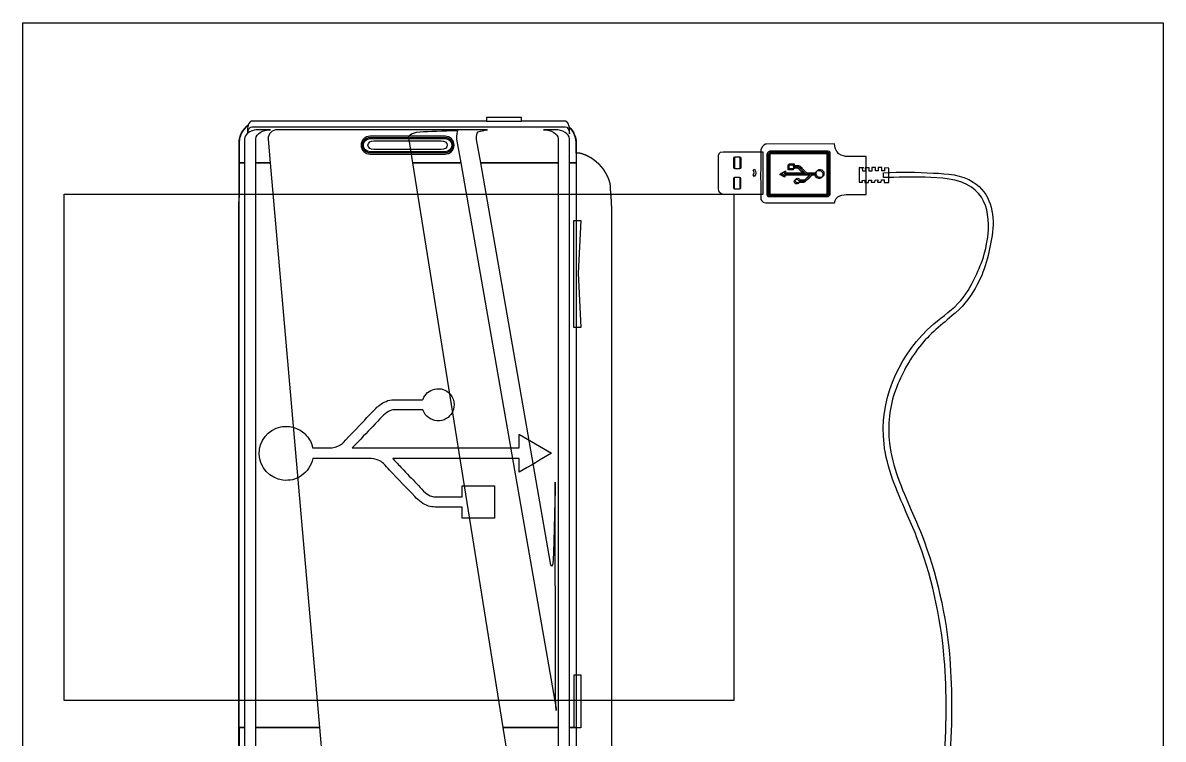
# Model space of a CAD drawing. Extents: x -59 to 224, y -160 to 123.
# Drawn here: x -58.6 to 224, y -54.7 to 122.8 of the extents above; entities that cross this region are included whole.
import ezdxf

# ---------------------------------------------------------------- set-up
doc = ezdxf.new("R2010")
doc.units = 0
for name, color, linetype in [('bg', 7, 'CONTINUOUS'), ('ink_ext_XXXXXX', 7, 'CONTINUOUS'), ('USB', 7, 'CONTINUOUS')]:
    doc.layers.add(name, color=color, linetype=linetype)

msp = doc.modelspace()

# ---------------------------------------------------------------- linework, layer by layer
at = {"layer": 'bg', "color": 7}
msp.add_lwpolyline([(-48.316992, 80.348196), (117.593101, 80.348196), (117.593101, -45.153382), (-48.316992, -45.153382)], close=True, dxfattribs=at)
at = {"layer": 'ink_ext_XXXXXX', "color": 7}
for points in [[(-58.579472, 122.784375), (223.995521, 122.784375), (223.995521, -160.178673), (-58.579472, -160.178673)], [(56.300139, 98.418015), (65.000662, 98.418015), (65.000662, 99.304919), (56.300139, 99.304919)], [(-2.767207, 97.383318)], [(46.06535, 94.674337)], [(126.591815, 90.574001), (126.559359, 90.542251), (126.559359, 80.346973), (126.591815, 80.314871), (140.934348, 80.314871), (140.966803, 80.346973), (140.966803, 90.542251), (140.934348, 90.574001)], [(14.960934, -51.85967), (-0.824107, -51.85967), (-0.824107, 88.085154), (2.698732, 88.085154)], [(78.537485, -51.85967), (76.854735, -51.85967), (76.854735, 88.085154), (78.537485, 88.085154)], [(126.35757, 90.340109), (126.325468, 90.308007), (126.325468, 80.112729), (126.35757, 80.080626), (140.700103, 80.080626), (140.732206, 80.112729), (140.732206, 90.308007)], [(79.672019, 47.30228), (77.993855, 47.30228), (77.993855, 73.818821), (79.672019, 73.818821), (79.028905, 60.728649)], [(79.701652, -51.911882), (78.025252, -51.911882), (78.025252, -38.817829), (79.701652, -38.817829)]]:
    msp.add_lwpolyline(points, close=True, dxfattribs=at)
for points in [[(87.364691, -68.03312), (87.364691, 77.48771), (87.329413, 77.48771), (87.329413, 77.981599), (87.294135, 77.981599), (87.294135, 78.510765), (87.258857, 78.510765), (87.258857, 79.039932), (87.22358, 79.039932), (87.22358, 79.569099), (87.188302, 79.569099), (87.188302, 80.098265), (87.153024, 80.098265), (87.153024, 80.592154), (87.117746, 80.592154), (87.117746, 81.121321), (87.082468, 81.121321), (87.082468, 81.650487), (87.047191, 81.650487), (87.047191, 82.179654), (87.011913, 82.179654), (87.011913, 82.673543), (86.976635, 82.673543), (86.976635, 83.061598), (86.941357, 83.061598), (86.941357, 83.167432), (86.90608, 83.167432), (86.90608, 83.308543), (86.870802, 83.308543), (86.870802, 83.414376), (86.835524, 83.414376), (86.835524, 83.52021), (86.800246, 83.52021), (86.800246, 83.626043), (86.764968, 83.626043), (86.764968, 83.731876), (86.729691, 83.731876), (86.729691, 83.83771), (86.694413, 83.83771), (86.694413, 83.908265), (86.659135, 83.908265), (86.659135, 84.014098), (86.623857, 84.014098), (86.623857, 84.084654), (86.58858, 84.084654), (86.58858, 84.190487), (86.553302, 84.190487), (86.553302, 84.261043), (86.518024, 84.261043), (86.518024, 84.366876), (86.482746, 84.366876), (86.482746, 84.437432), (86.447469, 84.437432), (86.447469, 84.507987), (86.412191, 84.507987), (86.412191, 84.578543), (86.376913, 84.578543), (86.376913, 84.649098), (86.341635, 84.649098), (86.341635, 84.754932), (86.306357, 84.754932), (86.306357, 84.825487), (86.27108, 84.825487), (86.27108, 84.896043), (86.235802, 84.896043), (86.235802, 84.931321), (86.200524, 84.931321), (86.200524, 85.001876), (86.165246, 85.001876), (86.165246, 85.072432), (86.129969, 85.072432), (86.129969, 85.142987), (86.094691, 85.142987), (86.094691, 85.213543), (86.059413, 85.213543), (86.059413, 85.284098), (86.024135, 85.284098), (86.024135, 85.354654), (85.988857, 85.354654), (85.988857, 85.425209), (85.95358, 85.425209), (85.95358, 85.460487), (85.918302, 85.460487), (85.918302, 85.531043), (85.883024, 85.531043), (85.883024, 85.601598), (85.847746, 85.601598), (85.847746, 85.636876), (85.812469, 85.636876), (85.812469, 85.707432), (85.777191, 85.707432), (85.777191, 85.777987), (85.741913, 85.777987), (85.741913, 85.813265), (85.706635, 85.813265), (85.706635, 85.883821), (85.671357, 85.883821), (85.671357, 85.954376), (85.63608, 85.954376), (85.63608, 85.989654), (85.600802, 85.989654), (85.600802, 86.060209), (85.565524, 86.060209), (85.565524, 86.095487), (85.530246, 86.095487), (85.530246, 86.166043), (85.494969, 86.166043), (85.494969, 86.201321), (85.459691, 86.201321), (85.459691, 86.271876), (85.424413, 86.271876), (85.424413, 86.307154), (85.389135, 86.307154), (85.389135, 86.342432), (85.353857, 86.342432), (85.353857, 86.412987), (85.31858, 86.412987), (85.31858, 86.448265), (85.283302, 86.448265), (85.283302, 86.483543), (85.248024, 86.483543), (85.248024, 86.554098), (85.212746, 86.554098), (85.212746, 86.589376), (85.177469, 86.589376), (85.177469, 86.624654), (85.142191, 86.624654), (85.142191, 86.659932), (85.106913, 86.659932), (85.106913, 86.730487), (85.071635, 86.730487), (85.071635, 86.765765), (85.036357, 86.765765), (85.036357, 86.801043), (85.00108, 86.801043), (85.00108, 86.871598), (84.965802, 86.871598), (84.965802, 86.906876), (84.930524, 86.906876), (84.930524, 86.942154), (84.895246, 86.942154), (84.895246, 86.977432), (84.859969, 86.977432), (84.859969, 87.012709), (84.824691, 87.012709), (84.824691, 87.083265), (84.789413, 87.083265), (84.789413, 87.118543), (84.754135, 87.118543), (84.754135, 87.153821), (84.718857, 87.153821), (84.718857, 87.189098), (84.68358, 87.189098), (84.68358, 87.224376), (84.648302, 87.224376), (84.648302, 87.259654), (84.613024, 87.259654), (84.613024, 87.294932), (84.577746, 87.294932), (84.577746, 87.330209), (84.542469, 87.330209), (84.542469, 87.400765), (84.507191, 87.400765), (84.507191, 87.436043), (84.471913, 87.436043), (84.471913, 87.471321), (84.436635, 87.471321), (84.436635, 87.506598), (84.401357, 87.506598), (84.401357, 87.541876), (84.36608, 87.541876), (84.36608, 87.577154), (84.330802, 87.577154), (84.330802, 87.612432), (84.295524, 87.612432), (84.295524, 87.647709), (84.260246, 87.647709), (84.260246, 87.682987), (84.224969, 87.682987), (84.224969, 87.718265), (84.189691, 87.718265), (84.189691, 87.753543), (84.154413, 87.753543), (84.154413, 87.788821), (84.119135, 87.788821), (84.119135, 87.824098), (84.083857, 87.824098), (84.083857, 87.859376), (84.04858, 87.859376), (84.04858, 87.894654), (84.013302, 87.894654), (84.013302, 87.929932), (83.978024, 87.929932), (83.978024, 87.965209), (83.942746, 87.965209), (83.942746, 88.000487), (83.907469, 88.000487), (83.907469, 88.035765), (83.836913, 88.035765), (83.836913, 88.071043), (83.801635, 88.071043), (83.801635, 88.106321), (83.766357, 88.106321), (83.766357, 88.141598), (83.73108, 88.141598), (83.73108, 88.176876), (83.695802, 88.176876), (83.695802, 88.212154), (83.660524, 88.212154), (83.660524, 88.247432), (83.625246, 88.247432), (83.625246, 88.282709), (83.554691, 88.282709), (83.554691, 88.317987), (83.519413, 88.317987), (83.519413, 88.353265), (83.484135, 88.353265), (83.484135, 88.388543), (83.448857, 88.388543), (83.448857, 88.423821), (83.41358, 88.423821), (83.41358, 88.459098), (83.343024, 88.459098), (83.343024, 88.494376), (83.307746, 88.494376), (83.307746, 88.529654), (83.272469, 88.529654), (83.272469, 88.564932), (83.237191, 88.564932), (83.237191, 88.600209), (83.166635, 88.600209), (83.166635, 88.635487), (83.131357, 88.635487), (83.131357, 88.670765), (83.09608, 88.670765), (83.09608, 88.706043), (83.025524, 88.706043), (83.025524, 88.741321), (82.990246, 88.741321), (82.990246, 88.776598), (82.954969, 88.776598), (82.954969, 88.811876), (82.884413, 88.811876), (82.884413, 88.847154), (82.849135, 88.847154), (82.849135, 88.882432), (82.813857, 88.882432), (82.813857, 88.917709), (82.77858, 88.917709), (82.77858, 88.952987), (82.708024, 88.952987), (82.708024, 88.988265), (82.672746, 88.988265), (82.672746, 89.023543), (82.602191, 89.023543), (82.602191, 89.05882), (82.566913, 89.05882), (82.566913, 89.094098), (82.496357, 89.094098), (82.496357, 89.129376), (82.425802, 89.129376), (82.425802, 89.164654), (82.390524, 89.164654), (82.390524, 89.199932), (82.319969, 89.199932), (82.319969, 89.235209), (82.249413, 89.235209), (82.249413, 89.270487), (82.214135, 89.270487), (82.214135, 89.305765), (82.14358, 89.305765), (82.14358, 89.341043), (82.073024, 89.341043), (82.073024, 89.37632), (82.037746, 89.37632), (82.037746, 89.411598), (81.967191, 89.411598), (81.967191, 89.446876), (81.896635, 89.446876), (81.896635, 89.482154), (81.82608, 89.482154), (81.82608, 89.517432), (81.790802, 89.517432), (81.790802, 89.552709), (81.720246, 89.552709), (81.720246, 89.587987), (81.649691, 89.587987), (81.649691, 89.623265), (81.579135, 89.623265), (81.579135, 89.658543), (81.50858, 89.658543), (81.50858, 89.69382), (81.438024, 89.69382), (81.438024, 89.729098), (81.367469, 89.729098), (81.367469, 89.764376), (81.296913, 89.764376), (81.296913, 89.799654), (81.226358, 89.799654), (81.226358, 89.834932), (81.155802, 89.834932), (81.155802, 89.870209), (81.085246, 89.870209), (81.085246, 89.905487), (81.014691, 89.905487), (81.014691, 89.940765), (80.908858, 89.940765), (80.908858, 89.976043), (80.838302, 89.976043), (80.838302, 90.01132), (80.767746, 90.01132), (80.767746, 90.046598), (80.661913, 90.046598), (80.661913, 90.081876), (80.55608, 90.081876), (80.55608, 90.117154), (80.485524, 90.117154), (80.485524, 90.152432), (80.379691, 90.152432), (80.379691, 90.187709), (80.309135, 90.187709), (80.309135, 90.222987), (80.203302, 90.222987), (80.203302, 90.258265), (80.097469, 90.258265), (80.097469, 90.293543), (79.991635, 90.293543), (79.991635, 90.32882), (79.885802, 90.32882), (79.885802, 90.364098), (79.744691, 90.364098), (79.744691, 90.399376), (79.638858, 90.399376), (79.638858, 90.434654), (79.462469, 90.434654), (79.462469, 90.469932), (78.933302, 90.469932), (78.933302, 90.505209), (78.509969, 90.505209), (78.509969, 93.539098), (78.474691, 93.539098), (78.474691, 93.786043), (78.439413, 93.786043), (78.439413, 93.997709), (78.404135, 93.997709), (78.404135, 94.174098), (78.368858, 94.174098), (78.368858, 94.315209), (78.33358, 94.315209), (78.33358, 94.45632), (78.298302, 94.45632), (78.298302, 94.597431), (78.263024, 94.597431), (78.263024, 94.703265), (78.227746, 94.703265), (78.227746, 94.809098), (78.192469, 94.809098), (78.192469, 94.879654), (78.157191, 94.879654), (78.157191, 94.985487), (78.121913, 94.985487), (78.121913, 95.056043), (78.086635, 95.056043), (78.086635, 95.161876), (78.051358, 95.161876), (78.051358, 95.232431), (78.01608, 95.232431), (78.01608, 95.302987), (77.980802, 95.302987), (77.980802, 95.373543), (77.945524, 95.373543), (77.945524, 95.444098), (77.910246, 95.444098), (77.910246, 95.514654), (77.874969, 95.514654), (77.874969, 95.585209), (77.839691, 95.585209), (77.839691, 95.655765), (77.804413, 95.655765), (77.804413, 95.72632), (77.769135, 95.72632), (77.769135, 95.761598), (77.733858, 95.761598), (77.733858, 95.832154), (77.69858, 95.832154), (77.69858, 95.867431), (77.663302, 95.867431), (77.663302, 95.937987), (77.628024, 95.937987), (77.628024, 95.973265), (77.592747, 95.973265), (77.592747, 96.04382), (77.557469, 96.04382), (77.557469, 96.114376), (77.522191, 96.114376), (77.522191, 96.149654), (77.486913, 96.149654), (77.486913, 96.184931), (77.451635, 96.184931), (77.451635, 96.220209), (77.416358, 96.220209), (77.416358, 96.290765), (77.38108, 96.290765), (77.38108, 96.326043), (77.345802, 96.326043), (77.345802, 96.36132), (77.310524, 96.36132), (77.310524, 96.431876), (77.275247, 96.431876), (77.275247, 96.467154), (77.239969, 96.467154), (77.239969, 96.502431), (77.204691, 96.502431), (77.204691, 96.537709), (77.169413, 96.537709), (77.169413, 96.572987), (77.134135, 96.572987), (77.134135, 96.608265), (77.098858, 96.608265), (77.098858, 96.67882), (77.06358, 96.67882), (77.06358, 96.714098), (77.028302, 96.714098), (77.028302, 96.749376), (76.993024, 96.749376), (76.993024, 96.784654), (76.957747, 96.784654), (76.957747, 96.819931), (76.922469, 96.819931), (76.922469, 96.855209), (76.887191, 96.855209), (76.887191, 96.890487), (76.851913, 96.890487), (76.851913, 96.925765), (76.816635, 96.925765), (76.816635, 97.066876), (76.781358, 97.066876), (76.781358, 97.278543), (76.74608, 97.278543), (76.74608, 97.384376), (76.710802, 97.384376), (76.710802, 97.525487), (76.675524, 97.525487), (76.675524, 97.596043), (76.640247, 97.596043), (76.640247, 97.666598), (76.604969, 97.666598), (76.604969, 97.772431), (76.569691, 97.772431), (76.569691, 97.807709), (76.534413, 97.807709), (76.534413, 97.878265), (76.499135, 97.878265), (76.499135, 97.94882), (76.463858, 97.94882), (76.463858, 97.984098), (76.42858, 97.984098), (76.42858, 98.019376), (76.393302, 98.019376), (76.393302, 98.089931), (76.358024, 98.089931), (76.358024, 98.125209), (76.322747, 98.125209), (76.322747, 98.160487), (76.287469, 98.160487), (76.287469, 98.195765), (76.252191, 98.195765), (76.252191, 98.231042), (76.181635, 98.231042), (76.181635, 98.26632), (76.146358, 98.26632), (76.146358, 98.301598), (76.075802, 98.301598), (76.075802, 98.336876), (76.005247, 98.336876), (76.005247, 98.372154), (75.864135, 98.372154), (75.864135, 98.407431), (64.99858, 98.407431), (64.99858, 99.289376), (56.320247, 99.289376), (56.320247, 98.407431), (-1.888085, 98.407431), (-1.888085, 98.372154), (-1.993918, 98.372154), (-1.993918, 98.336876), (-2.099752, 98.336876), (-2.099752, 98.301598), (-2.135029, 98.301598), (-2.135029, 98.26632), (-2.170307, 98.26632), (-2.170307, 98.231042), (-2.240863, 98.231042), (-2.240863, 98.195765), (-2.27614, 98.195765), (-2.27614, 98.160487), (-2.311418, 98.160487), (-2.311418, 98.125209), (-2.346696, 98.125209), (-2.346696, 98.089931), (-2.381974, 98.089931), (-2.381974, 98.054654), (-2.417251, 98.054654), (-2.417251, 98.019376), (-2.452529, 98.019376), (-2.452529, 97.94882), (-2.487807, 97.94882), (-2.487807, 97.913542), (-2.523085, 97.913542), (-2.523085, 97.842987), (-2.558363, 97.842987), (-2.558363, 97.807709), (-2.59364, 97.807709), (-2.59364, 97.737154), (-2.628918, 97.737154), (-2.628918, 97.63132), (-2.664196, 97.63132), (-2.664196, 97.560765), (-2.699474, 97.560765), (-2.699474, 97.490209), (-2.734751, 97.490209), (-2.734751, 97.349098), (-2.805307, 97.349098), (-2.805307, 97.31382), (-2.840585, 97.31382), (-2.840585, 97.278543), (-2.875863, 97.278543), (-2.875863, 97.243265), (-2.946418, 97.243265), (-2.946418, 97.207987), (-2.981696, 97.207987), (-2.981696, 97.172709), (-3.016974, 97.172709), (-3.016974, 97.137431), (-3.052251, 97.137431), (-3.052251, 97.102154), (-3.087529, 97.102154), (-3.087529, 97.066876), (-3.158085, 97.066876), (-3.158085, 97.031598), (-3.193363, 97.031598), (-3.193363, 96.99632), (-3.22864, 96.99632), (-3.22864, 96.961043), (-3.263918, 96.961043), (-3.263918, 96.925765), (-3.299196, 96.925765), (-3.299196, 96.890487), (-3.334474, 96.890487), (-3.334474, 96.855209), (-3.369751, 96.855209), (-3.369751, 96.819931), (-3.405029, 96.819931), (-3.405029, 96.784654), (-3.440307, 96.784654), (-3.440307, 96.749376), (-3.475585, 96.749376), (-3.475585, 96.714098), (-3.510863, 96.714098), (-3.510863, 96.67882), (-3.54614, 96.67882), (-3.54614, 96.643543), (-3.581418, 96.643543), (-3.581418, 96.608265), (-3.616696, 96.608265), (-3.616696, 96.572987), (-3.651974, 96.572987), (-3.651974, 96.537709), (-3.687251, 96.537709), (-3.687251, 96.467154), (-3.722529, 96.467154), (-3.722529, 96.431876), (-3.757807, 96.431876), (-3.757807, 96.396598), (-3.793085, 96.396598), (-3.793085, 96.326043), (-3.828363, 96.326043), (-3.828363, 96.290765), (-3.86364, 96.290765), (-3.86364, 96.255487), (-3.898918, 96.255487), (-3.898918, 96.184931), (-3.934196, 96.184931), (-3.934196, 96.149654), (-3.969474, 96.149654), (-3.969474, 96.114376), (-4.004751, 96.114376), (-4.004751, 96.079098), (-4.040029, 96.079098), (-4.040029, 96.008543), (-4.075307, 96.008543), (-4.075307, 95.937987), (-4.110585, 95.937987), (-4.110585, 95.902709), (-4.145863, 95.902709), (-4.145863, 95.832154), (-4.18114, 95.832154), (-4.18114, 95.761598), (-4.216418, 95.761598), (-4.216418, 95.72632), (-4.251696, 95.72632), (-4.251696, 95.655765), (-4.286974, 95.655765), (-4.286974, 95.585209), (-4.322251, 95.585209), (-4.322251, 95.549931), (-4.357529, 95.549931), (-4.357529, 95.479376), (-4.392807, 95.479376), (-4.392807, 95.40882), (-4.428085, 95.40882), (-4.428085, 95.338265), (-4.463363, 95.338265), (-4.463363, 95.232431), (-4.49864, 95.232431), (-4.49864, 95.161876), (-4.533918, 95.161876), (-4.533918, 95.09132), (-4.569196, 95.09132), (-4.569196, 95.020765), (-4.604474, 95.020765), (-4.604474, 94.914931), (-4.639751, 94.914931), (-4.639751, 94.809098), (-4.675029, 94.809098), (-4.675029, 94.703265), (-4.710307, 94.703265), (-4.710307, 94.597431), (-4.745585, 94.597431), (-4.745585, 94.491598), (-4.780863, 94.491598), (-4.780863, 94.385765), (-4.81614, 94.385765), (-4.81614, 94.244654), (-4.851418, 94.244654), (-4.851418, 94.032987), (-4.886696, 94.032987), (-4.886696, 93.856598), (-4.921974, 93.856598), (-4.921974, 93.644931), (-4.957251, 93.644931), (-4.957251, 93.221598), (-4.992529, 93.221598), (-4.992529, 79.463265), (-5.027807, 79.463265), (-5.027807, 78.934099), (-5.063085, 78.934099), (-5.063085, 78.44021), (-5.098363, 78.44021), (-5.098363, 77.911043), (-5.13364, 77.911043), (-5.13364, 77.346599), (-5.168918, 77.346599), (-5.168918, -67.892009)], [(-2.864926, 96.64072), (-2.864926, 95.420815)], [(-1.792482, 97.035126), (75.782997, 97.035126)], [(2.780223, 96.288295), (-0.023302, 96.288295)], [(56.556961, 96.288295), (56.046491, 96.288295), (56.046491, 96.288295), (4.488021, 96.288295)], [(73.250405, 96.288295), (70.447233, 96.288295)], [(76.854735, 95.258184), (76.854735, 96.64072)], [(-3.627279, 94.03334), (-3.627279, 88.085154)], [(2.181912, 93.982187), (2.698732, 88.085154), (-0.824107, 88.085154), (-0.824107, 94.03334)], [(46.06535, 94.674337), (27.458087, 94.674337)], [(27.458087, 94.383295), (46.06535, 94.383295)], [(27.458087, 94.091548), (46.06535, 94.091548)], [(28.410587, 93.57614), (45.114614, 93.57614)], [(49.925444, 88.085154), (38.092925, 88.085154), (37.172881, 93.844251), (37.074456, 94.443973)], [(48.893217, 93.982187), (49.925444, 88.085154)], [(74.051916, 94.03334), (74.051916, 88.085154), (54.875269, 88.085154), (53.871969, 93.844251), (53.857505, 94.443973)], [(78.537485, 88.085154), (78.537485, 88.085154), (76.854735, 88.085154), (76.854735, 94.03334)], [(-4.995704, -67.704331), (-4.995704, -67.704331), (-4.995704, 93.020515)], [(-4.995704, 93.020515), (-4.995704, 88.085154), (-3.627279, 88.085154), (-3.627279, -51.85967), (-4.995704, -51.85967), (-4.995704, -67.704331)], [(-3.627279, 88.085154), (-4.995704, 88.085154), (-4.995704, 93.020515)], [(46.06535, 90.837526), (27.458087, 90.837526)], [(46.06535, 90.545073), (27.458087, 90.545073)], [(45.114614, 91.35117), (28.410587, 91.35117)], [(78.537485, 93.020515), (78.537485, 93.020515), (78.537485, 90.533432), (78.537485, 88.085154)], [(124.792295, 90.781787), (124.791943, 80.252076)], [(142.567356, 92.783801), (125.666831, 92.742526)], [(126.105687, 80.346973), (126.105687, 90.542251)], [(126.35757, 90.794134), (140.700103, 90.794134)], [(126.591815, 91.028026), (140.934348, 91.028026)], [(141.420475, 90.542251), (141.420475, 80.346973)], [(27.458087, 90.252268), (46.06535, 90.252268)], [(74.051916, -51.85967), (60.447394, -51.85967), (38.092925, 88.085154), (49.925444, 88.085154), (73.523808, -46.703118)], [(72.164908, -11.154408), (54.875269, 88.085154), (74.051916, 88.085154), (74.051916, -51.85967)], [(117.617854, 86.873362), (117.617854, 89.287773)], [(117.674298, 86.873362), (117.674298, 89.287773)], [(117.731096, 89.287773), (117.731096, 86.873362)], [(117.924418, 89.593984), (119.00674, 89.593984)], [(117.924418, 89.537187), (119.00674, 89.537187)], [(119.00674, 89.480743), (117.924418, 89.480743)], [(119.199357, 86.873362), (119.199357, 89.287773)], [(119.256859, 89.287773), (119.256859, 86.873362)], [(119.313304, 89.287773), (119.313304, 86.873362)], [(125.871795, 80.112729), (125.871795, 90.308007)], [(131.339851, 87.811398), (132.523067, 87.812104)], [(141.186231, 90.308007), (141.186231, 80.112729)], [(150.356336, 80.24361), (150.393378, 89.66207), (145.807973, 89.668068)], [(117.924418, 86.68004), (119.00674, 86.68004)], [(119.00674, 86.623243), (117.924418, 86.623243)], [(119.00674, 86.566798), (117.924418, 86.566798)], [(122.638587, 84.733412), (122.364126, 85.094657)], [(122.386351, 86.238362), (122.747948, 86.513176)], [(131.090084, 87.561632), (132.273653, 87.562337)], [(132.274359, 86.383707), (131.090084, 86.383001)], [(132.524126, 86.633473), (131.339851, 86.633121)], [(132.273653, 87.152762), (132.305051, 87.152762)], [(132.299759, 86.780582), (132.274359, 86.780582)], [(132.523067, 87.402529), (132.55517, 87.402529)], [(132.549526, 87.030348), (132.524126, 87.030348)], [(134.812595, 85.37829), (134.800248, 85.394165)], [(135.062362, 85.628057), (135.050367, 85.643579)], [(136.271684, 84.968009), (136.293909, 84.991646)], [(136.521803, 85.217776), (136.543323, 85.241412)], [(137.715956, 85.376879), (137.738181, 85.376879)], [(137.742062, 84.992351), (137.719484, 84.993057)], [(137.96537, 85.626646), (137.987948, 85.626646)], [(137.991476, 85.242118), (137.969603, 85.242823)], [(148.628784, 86.896646), (148.659123, 83.292315), (149.4818, 83.305721), (149.435586, 83.746693), (150.1041, 83.763626), (150.064589, 83.215762), (150.99945, 83.239398), (151.039314, 83.787615), (151.707475, 83.804548), (151.66867, 83.256332), (152.558728, 83.279615), (152.598592, 83.827479), (153.267106, 83.84406), (153.227595, 83.296196), (154.118358, 83.319126), (154.15787, 83.86699), (154.826383, 83.884629), (154.849314, 83.221407), (156.0096, 83.227404), (155.998311, 86.800337), (154.912108, 86.830323)], [(154.912108, 86.830323), (154.922339, 86.120887), (154.255236, 86.104307), (154.239008, 86.953443), (153.347539, 86.930512), (153.36412, 86.081729), (152.696311, 86.064796), (152.680084, 86.913932), (151.788614, 86.890648), (151.804842, 86.041512), (151.137034, 86.024579), (151.1201, 86.873715), (150.184534, 86.849726), (150.201114, 86.00059), (149.532953, 85.984009), (149.498381, 86.925926), (149.725922, 86.839496), (149.276484, 86.816212)], [(117.576579, 81.836401), (117.576579, 84.250812)], [(117.633376, 81.836401), (117.633376, 84.250812)], [(117.689821, 84.250812), (117.689821, 81.836401)], [(117.88279, 84.557376), (118.965112, 84.557376)], [(117.88279, 84.500579), (118.965112, 84.500579)], [(118.965112, 84.443782), (117.88279, 84.443782)], [(119.158082, 81.836401), (119.158082, 84.250812)], [(119.214526, 84.250812), (119.214526, 81.836401)], [(119.271676, 84.250812), (119.271676, 81.836401)], [(130.191206, 84.503048), (130.186973, 84.500932), (130.184504, 84.500226), (130.174626, 84.505165)], [(130.440973, 84.752815), (130.436387, 84.750698), (130.434623, 84.749993), (130.42404, 84.754932)], [(133.701698, 83.62181), (133.707695, 83.604876), (133.712987, 83.599937), (133.737328, 83.599937)], [(133.745795, 83.227404), (133.728156, 83.227404), (133.703109, 83.210118)], [(133.951817, 83.871576), (133.957815, 83.854643), (133.962753, 83.849704), (133.987095, 83.849704)], [(133.995915, 83.476818), (133.977923, 83.476818), (133.953228, 83.460237)], [(134.848931, 83.231637), (134.769909, 83.227757)], [(135.099051, 83.481404), (135.019676, 83.477523)], [(124.791943, 80.252076), (114.760707, 80.254193)], [(117.88279, 81.643432), (118.965112, 81.643432)], [(118.965112, 81.586635), (117.88279, 81.586635)], [(118.965112, 81.529837), (117.88279, 81.529837)], [(140.700103, 79.626601), (126.35757, 79.626601)], [(140.934348, 79.860846), (126.591815, 79.860846)], [(73.445138, -42.481073), (73.374583, 8.958511)], [(73.602477, -47.153262), (73.523808, -46.703118)], [(-4.995704, -67.704331), (-4.995704, -67.704331), (-4.995704, -51.85967), (-3.627279, -51.85967), (-3.627279, -69.037831)], [(-0.824107, -69.037831), (-0.824107, -51.85967), (14.960934, -51.85967), (16.461298, -68.98562)], [(3.462143, -71.291375), (63.551486, -71.291375), (60.447394, -51.85967), (74.051916, -51.85967), (74.051916, -69.037831)], [(76.854735, -69.037831), (76.854735, -51.85967), (78.537485, -51.85967), (78.537485, -67.704331)]]:
    msp.add_lwpolyline(points, dxfattribs=at)
for points in [[(-4.995704, 93.020515), (-4.995704, 94.815801), (-4.11764, 96.405418), (-2.767207, 97.383318)], [(-2.767207, 97.383318), (-4.11764, 96.405418), (-4.995704, 94.815801), (-4.995704, 93.020515)], [(-4.995704, 93.020515), (-4.995704, 94.815801), (-4.11764, 96.405418), (-2.767207, 97.383318)], [(-2.767207, 97.383318), (-2.830001, 97.15754), (-2.864926, 96.906009), (-2.864926, 96.64072)], [(-2.86034, 95.424695), (-2.809893, 96.327806), (-2.350929, 97.035126), (-1.792482, 97.035126)], [(-0.023302, 96.288295), (-1.175474, 96.288295), (-2.200646, 95.950687), (-2.86034, 95.424695)], [(-0.824107, 94.03334), (-0.824107, 95.278998), (0.789498, 96.288295), (2.780223, 96.288295)], [(4.488021, 96.288295), (3.214493, 96.288295), (2.181912, 95.255009), (2.181912, 93.982187)], [(39.915022, 95.762304), (41.853184, 95.895654), (45.6653, 96.022654), (49.096769, 96.118256)], [(49.096769, 96.118256), (48.977531, 95.774651), (48.893217, 94.947034), (48.893217, 93.982187)], [(54.261789, 95.762304), (54.835053, 96.039587), (56.556961, 96.288295), (56.556961, 96.288295)], [(70.447233, 96.288295), (72.437252, 96.288295), (74.051916, 95.278998), (74.051916, 94.03334)], [(76.854735, 94.03334), (76.854735, 95.278998), (75.241483, 96.288295), (73.250405, 96.288295)], [(75.782997, 97.035126), (76.374958, 97.035126), (76.854735, 96.239612), (76.854735, 95.258184)], [(76.854735, 96.64072), (76.854735, 96.74479), (76.849091, 96.84639), (76.83886, 96.94552)], [(76.83886, 96.94552), (77.884494, 95.96374), (78.537485, 94.568504), (78.537485, 93.020515)], [(-2.864926, 95.420815), (-3.342588, 95.038051), (-3.627279, 94.556509), (-3.627279, 94.03334)], [(27.458087, 94.674337), (26.238887, 94.674337), (25.24617, 93.683384), (25.24617, 92.465595)], [(25.53827, 92.465595), (25.53827, 93.521812), (26.400459, 94.383295), (27.458087, 94.383295)], [(25.83037, 92.465595), (25.83037, 93.361298), (26.56062, 94.091548), (27.458087, 94.091548)], [(26.949734, 92.465595), (26.949734, 93.078018), (27.604842, 93.57614), (28.410587, 93.57614)], [(37.074456, 94.443973), (37.074456, 94.443973), (36.971798, 95.560162), (39.915022, 95.762304)], [(45.114614, 93.57614), (45.921417, 93.57614), (46.574761, 93.078018), (46.574761, 92.465595)], [(48.276561, 92.465595), (48.276561, 93.683384), (47.283492, 94.674337), (46.06535, 94.674337)], [(46.06535, 94.383295), (47.124742, 94.383295), (47.985519, 93.521812), (47.985519, 92.465595)], [(46.06535, 94.091548), (46.964933, 94.091548), (47.693067, 93.361298), (47.693067, 92.465595)], [(53.857505, 94.443973), (53.857505, 94.443973), (53.843042, 95.560162), (54.261789, 95.762304)], [(25.24617, 92.465595), (25.24617, 91.244279), (26.238887, 90.252268), (27.458087, 90.252268)], [(27.458087, 90.545073), (26.400459, 90.545073), (25.53827, 91.405851), (25.53827, 92.465595)], [(27.458087, 90.837526), (26.56062, 90.837526), (25.83037, 91.564954), (25.83037, 92.465595)], [(28.410587, 91.35117), (27.604842, 91.35117), (26.949734, 91.850704), (26.949734, 92.465595)], [(46.574761, 92.465595), (46.574761, 91.850704), (45.921417, 91.35117), (45.114614, 91.35117)], [(47.985519, 92.465595), (47.985519, 91.405851), (47.124742, 90.545073), (46.06535, 90.545073)], [(46.06535, 90.252268), (47.283492, 90.252268), (48.276561, 91.244279), (48.276561, 92.465595)], [(47.693067, 92.465595), (47.693067, 91.564954), (46.964933, 90.837526), (46.06535, 90.837526)], [(113.825846, 89.995093), (113.825846, 89.995093), (113.886523, 90.824473), (114.927218, 90.824473)], [(114.927218, 90.824473), (115.300457, 90.824473), (124.792295, 90.781787), (124.792295, 90.781787)], [(124.334743, 91.327182), (124.198218, 90.33764), (124.272301, 79.120012), (124.272301, 79.120012)], [(125.666831, 92.742526), (125.666831, 92.742526), (124.501254, 92.534387), (124.334743, 91.327182)], [(125.871795, 90.308007), (125.871795, 90.575765), (126.089812, 90.794134), (126.35757, 90.794134)], [(126.105687, 90.542251), (126.105687, 90.810009), (126.323704, 91.028026), (126.591815, 91.028026)], [(140.700103, 90.794134), (140.967862, 90.794134), (141.186231, 90.575765), (141.186231, 90.308007)], [(140.934348, 91.028026), (141.202459, 91.028026), (141.420475, 90.810009), (141.420475, 90.542251)], [(145.807973, 89.668068), (145.807973, 89.668068), (142.650612, 89.495559), (142.567356, 92.783801)], [(113.856537, 81.116735), (113.754937, 81.699523), (113.825846, 89.995093), (113.825846, 89.995093)], [(117.617854, 89.287773), (117.617854, 89.456754), (117.755437, 89.593984), (117.924418, 89.593984)], [(117.674298, 89.287773), (117.674298, 89.425709), (117.786482, 89.537187), (117.924418, 89.537187)], [(117.924418, 89.480743), (117.817879, 89.480743), (117.731096, 89.393959), (117.731096, 89.287773)], [(119.00674, 89.593984), (119.17572, 89.593984), (119.313304, 89.456754), (119.313304, 89.287773)], [(119.00674, 89.537187), (119.144676, 89.537187), (119.256859, 89.425709), (119.256859, 89.287773)], [(119.199357, 89.287773), (119.199357, 89.393959), (119.112926, 89.480743), (119.00674, 89.480743)], [(131.339851, 86.633121), (131.339851, 87.025409), (131.339851, 87.418404), (131.339851, 87.811398)], [(132.523067, 87.812104), (132.523067, 87.676637), (132.523067, 87.540818), (132.523067, 87.402529)], [(117.924418, 86.566798), (117.755437, 86.566798), (117.617854, 86.704029), (117.617854, 86.873362)], [(117.924418, 86.623243), (117.786482, 86.623243), (117.674298, 86.735073), (117.674298, 86.873362)], [(117.731096, 86.873362), (117.731096, 86.766823), (117.817879, 86.68004), (117.924418, 86.68004)], [(119.256859, 86.873362), (119.256859, 86.735073), (119.144676, 86.623243), (119.00674, 86.623243)], [(119.00674, 86.68004), (119.112926, 86.68004), (119.199357, 86.766823), (119.199357, 86.873362)], [(119.313304, 86.873362), (119.313304, 86.704029), (119.17572, 86.566798), (119.00674, 86.566798)], [(122.364126, 85.094657), (122.675629, 85.331371), (122.685154, 85.844662), (122.386351, 86.238362)], [(122.747948, 86.513176), (123.198093, 85.920157), (123.149409, 85.121821), (122.638587, 84.733412)], [(129.001287, 85.187084), (129.398515, 85.416743), (129.791156, 85.644637), (130.188737, 85.875707)], [(130.174626, 84.505165), (129.784454, 84.731296), (129.394987, 84.957779), (129.001287, 85.187084)], [(129.251054, 85.436498), (129.647929, 85.666509), (130.041276, 85.894404), (130.438856, 86.125473)], [(130.42404, 84.754932), (130.033867, 84.981415), (129.644754, 85.207546), (129.251054, 85.436498)], [(130.188737, 85.875707), (130.191206, 85.789276), (130.189795, 85.707784), (130.189795, 85.625587)], [(130.189795, 85.625587), (130.189795, 85.54339), (130.189795, 85.461546), (130.189795, 85.37829)], [(130.189795, 85.37829), (131.731434, 85.37829), (133.269192, 85.37829), (134.812595, 85.37829)], [(136.293909, 84.991646), (134.256617, 84.991646), (132.22497, 84.991646), (130.191206, 84.991646)], [(130.191206, 84.991646), (130.191206, 84.827957), (130.191206, 84.665326), (130.191206, 84.503048)], [(130.438856, 86.125473), (130.440973, 86.039396), (130.439209, 85.957198), (130.439209, 85.875354)], [(130.439209, 85.875354), (130.439209, 85.793157), (130.439209, 85.711312), (130.439209, 85.628057)], [(130.439209, 85.628057), (131.980495, 85.628057), (133.518959, 85.628057), (135.062362, 85.628057)], [(136.543323, 85.241412), (134.506737, 85.241412), (132.474384, 85.241412), (130.440973, 85.241412)], [(130.440973, 85.241412), (130.440973, 85.077723), (130.440973, 84.915093), (130.440973, 84.752815)], [(131.090084, 86.383001), (131.090084, 86.775643), (131.090084, 87.168637), (131.090084, 87.561632)], [(132.273653, 87.562337), (132.273653, 87.426871), (132.273653, 87.291051), (132.273653, 87.152762)], [(132.274359, 86.780582), (132.273653, 86.735073), (132.274359, 86.690976), (132.274359, 86.646879)], [(132.274359, 86.646879), (132.274359, 86.603134), (132.274359, 86.560096), (132.274359, 86.515646)], [(132.274359, 86.515646), (132.274359, 86.471548), (132.274359, 86.427451), (132.274359, 86.383707)], [(133.267781, 86.780582), (132.944637, 86.780582), (132.621845, 86.780582), (132.299759, 86.780582)], [(132.305051, 87.152762), (132.624315, 87.152762), (132.942167, 87.152409), (133.26249, 87.153115)], [(132.524126, 87.030348), (132.523067, 86.98484), (132.524126, 86.940743), (132.524126, 86.896646)], [(132.524126, 86.896646), (132.524126, 86.852901), (132.524126, 86.809862), (132.524126, 86.765412)], [(132.524126, 86.765412), (132.524126, 86.720962), (132.524126, 86.677218), (132.524126, 86.633473)], [(133.517548, 87.030701), (133.194756, 87.030348), (132.871612, 87.030348), (132.549526, 87.030348)], [(132.55517, 87.402529), (132.873728, 87.402529), (133.192287, 87.402176), (133.511903, 87.402882)], [(133.26249, 87.153115), (133.344687, 87.153115), (133.424767, 87.142884), (133.504142, 87.117484)], [(133.439584, 86.742482), (133.385256, 86.767882), (133.328106, 86.780582), (133.267781, 86.780582)], [(133.681942, 86.569268), (133.611387, 86.640882), (133.532012, 86.700854), (133.439584, 86.742482)], [(133.504142, 87.117484), (133.601509, 87.085029), (133.69182, 87.036346), (133.775428, 86.976726)], [(133.511903, 87.402882), (133.594453, 87.402882), (133.674887, 87.392651), (133.753556, 87.367251)], [(133.689703, 86.992248), (133.63467, 87.017648), (133.577873, 87.030701), (133.517548, 87.030701)], [(133.93559, 86.30539), (133.851628, 86.393584), (133.767667, 86.482837), (133.681942, 86.569268)], [(133.932062, 86.819034), (133.860801, 86.890648), (133.781778, 86.950621), (133.689703, 86.992248)], [(133.753556, 87.367251), (133.851276, 87.334796), (133.941234, 87.286465), (134.024842, 87.226493)], [(133.775428, 86.976726), (133.859037, 86.917459), (133.933473, 86.847962), (134.004028, 86.773526)], [(134.185356, 86.555157), (134.101395, 86.643351), (134.017434, 86.732251), (133.932062, 86.819034)], [(134.478867, 85.732832), (134.29754, 85.923332), (134.116917, 86.114537), (133.93559, 86.30539)], [(134.004028, 86.773526), (134.312709, 86.449323), (134.619626, 86.124415), (134.927248, 85.800212)], [(134.024842, 87.226493), (134.108803, 87.167226), (134.18324, 87.098082), (134.254148, 87.023646)], [(134.728634, 85.982598), (134.547306, 86.172746), (134.367037, 86.364304), (134.185356, 86.555157)], [(134.254148, 87.023646), (134.562123, 86.69909), (134.869392, 86.374182), (135.177015, 86.049979)], [(134.800248, 85.394165), (134.693356, 85.507054), (134.585406, 85.61959), (134.478867, 85.732832)], [(135.050367, 85.643579), (134.94277, 85.756468), (134.83482, 85.869357), (134.728634, 85.982598)], [(134.927248, 85.800212), (135.002037, 85.721543), (135.077178, 85.642873), (135.151967, 85.564909)], [(135.151967, 85.564909), (135.205942, 85.509876), (135.271206, 85.471776), (135.342467, 85.441437)], [(135.177015, 86.049979), (135.251803, 85.971309), (135.326592, 85.892993), (135.401734, 85.814676)], [(135.342467, 85.441437), (135.449712, 85.395223), (135.564717, 85.376173), (135.682192, 85.376173)], [(135.401734, 85.814676), (135.455709, 85.759643), (135.521326, 85.721543), (135.591881, 85.691204)], [(135.450417, 84.090298), (135.680428, 84.331598), (135.909381, 84.573957), (136.139039, 84.815257)], [(135.591881, 85.691204), (135.699831, 85.64499), (135.814837, 85.626293), (135.932312, 85.626293)], [(135.682192, 85.376173), (136.359526, 85.376879), (137.037917, 85.376879), (137.715956, 85.376879)], [(136.619876, 84.793737), (136.364112, 84.523157), (136.107289, 84.253635), (135.851173, 83.98376)], [(135.889273, 84.56549), (136.016978, 84.699898), (136.144331, 84.833248), (136.271684, 84.968009)], [(135.932312, 85.626293), (136.609645, 85.626646), (137.287331, 85.626646), (137.96537, 85.626646)], [(136.869642, 85.043504), (136.613526, 84.772923), (136.357409, 84.503401), (136.101292, 84.233526)], [(136.139039, 84.815257), (136.266745, 84.949665), (136.393745, 85.083368), (136.521803, 85.217776)], [(136.719359, 84.877346), (136.681612, 84.854768), (136.650214, 84.825134), (136.619876, 84.793737)], [(137.131403, 84.992704), (136.984648, 84.99094), (136.846006, 84.954604), (136.719359, 84.877346)], [(136.969478, 85.127112), (136.931731, 85.104534), (136.899628, 85.074901), (136.869642, 85.043504)], [(137.380817, 85.242118), (137.234414, 85.240707), (137.095773, 85.204371), (136.969478, 85.127112)], [(137.719484, 84.993057), (137.524045, 84.993057), (137.327548, 84.994115), (137.131403, 84.992704)], [(137.969603, 85.242823), (137.774164, 85.242823), (137.576962, 85.243882), (137.380817, 85.242118)], [(137.738181, 85.376879), (137.797448, 85.647459), (137.938559, 85.859832), (138.164689, 86.012232)], [(137.973131, 84.534093), (137.854951, 84.665326), (137.778045, 84.818432), (137.742062, 84.992351)], [(137.987948, 85.626646), (138.047567, 85.897226), (138.187973, 86.109598), (138.414809, 86.261998)], [(138.222898, 84.783859), (138.104364, 84.915093), (138.028164, 85.068198), (137.991476, 85.242118)], [(138.164689, 86.012232), (138.366126, 86.146993), (138.588376, 86.198851), (138.829323, 86.169923)], [(138.648701, 84.502696), (138.482542, 84.558787), (138.340373, 84.652979), (138.222898, 84.783859)], [(138.414809, 86.261998), (138.615892, 86.397112), (138.838495, 86.448971), (139.078737, 86.41969)], [(138.829323, 86.169923), (139.306984, 86.112421), (139.682692, 85.710254), (139.695745, 85.218482)], [(139.695745, 85.218482), (139.710562, 84.735529), (139.372601, 84.321015), (138.910814, 84.223648)], [(139.078737, 86.41969), (139.557103, 86.362187), (139.932106, 85.959668), (139.945864, 85.468248)], [(139.945864, 85.468248), (139.959976, 84.985296), (139.622367, 84.570782), (139.160581, 84.473415)], [(149.055292, 86.844434), (148.914181, 86.862779), (148.771659, 86.879712), (148.628784, 86.896646)], [(149.276484, 86.816212), (149.205222, 86.808804), (149.132197, 86.834557), (149.055292, 86.844434)], [(154.726195, 84.429671), (154.64682, 84.795854), (154.64682, 85.203665), (154.7269, 85.56879)], [(154.7269, 85.56879), (158.831469, 85.901812), (162.963203, 85.799154), (167.070947, 85.565262)], [(167.070947, 85.565262), (170.399758, 85.375821), (174.04113, 85.192023), (176.926147, 83.326887)], [(117.576579, 84.250812), (117.576579, 84.419793), (117.713809, 84.557376), (117.88279, 84.557376)], [(117.633376, 84.250812), (117.633376, 84.388748), (117.744854, 84.500579), (117.88279, 84.500579)], [(117.88279, 84.443782), (117.776604, 84.443782), (117.689821, 84.357351), (117.689821, 84.250812)], [(118.965112, 84.557376), (119.134093, 84.557376), (119.271676, 84.419793), (119.271676, 84.250812)], [(118.965112, 84.500579), (119.103048, 84.500579), (119.214526, 84.388748), (119.214526, 84.250812)], [(119.158082, 84.250812), (119.158082, 84.357351), (119.071298, 84.443782), (118.965112, 84.443782)], [(132.716037, 83.024204), (132.615142, 83.133565), (132.565048, 83.264798), (132.567165, 83.412965)], [(132.567165, 83.412965), (132.570692, 83.63451), (132.668765, 83.805254), (132.857501, 83.918848)], [(133.279423, 82.841465), (133.058937, 82.793135), (132.86879, 82.858046), (132.716037, 83.024204)], [(132.966156, 83.273971), (132.865262, 83.383332), (132.814815, 83.514565), (132.816578, 83.662732)], [(132.816578, 83.662732), (132.820459, 83.884276), (132.918531, 84.055021), (133.107267, 84.168615)], [(132.857501, 83.918848), (133.061406, 84.041968), (133.313642, 84.02574), (133.504495, 83.882512)], [(133.52919, 83.091585), (133.308703, 83.042901), (133.118556, 83.107812), (132.966156, 83.273971)], [(133.107267, 84.168615), (133.311173, 84.291382), (133.563762, 84.275507), (133.754615, 84.132279)], [(133.703109, 83.210118), (133.625145, 83.014679), (133.485092, 82.886621), (133.279423, 82.841465)], [(133.504495, 83.882512), (133.596217, 83.814779), (133.661834, 83.72729), (133.701698, 83.62181)], [(133.953228, 83.460237), (133.874559, 83.264446), (133.734859, 83.136387), (133.52919, 83.091585)], [(133.737328, 83.599937), (134.074231, 83.599937), (134.410781, 83.600643), (134.746273, 83.598879)], [(134.769909, 83.227757), (134.42842, 83.227051), (134.087284, 83.227404), (133.745795, 83.227404)], [(133.754615, 84.132279), (133.845984, 84.064898), (133.910895, 83.977057), (133.951817, 83.871576)], [(133.987095, 83.849704), (134.323998, 83.849704), (134.660548, 83.85041), (134.995687, 83.848646)], [(135.019676, 83.477523), (134.678187, 83.476818), (134.337403, 83.476818), (133.995915, 83.476818)], [(134.746273, 83.598879), (134.826001, 83.598526), (134.898673, 83.61934), (134.967817, 83.657087)], [(135.124803, 83.318421), (135.037315, 83.273265), (134.946298, 83.242926), (134.848931, 83.231637)], [(134.967817, 83.657087), (135.056717, 83.704712), (135.132565, 83.768212), (135.201003, 83.840532)], [(134.995687, 83.848646), (135.07612, 83.848293), (135.148087, 83.86946), (135.217584, 83.906854)], [(135.374217, 83.56854), (135.287434, 83.523032), (135.196417, 83.49234), (135.099051, 83.481404)], [(135.470878, 83.583004), (135.368573, 83.476818), (135.255684, 83.385801), (135.124803, 83.318421)], [(135.201003, 83.840532), (135.431015, 84.081832), (135.659614, 84.32419), (135.889273, 84.56549)], [(135.217584, 83.906854), (135.306837, 83.954479), (135.382331, 84.017979), (135.450417, 84.090298)], [(135.720292, 83.832771), (135.618692, 83.726937), (135.505451, 83.635568), (135.374217, 83.56854)], [(135.851173, 83.98376), (135.724173, 83.850057), (135.598584, 83.716354), (135.470878, 83.583004)], [(136.101292, 84.233526), (135.973939, 84.099823), (135.847998, 83.965768), (135.720292, 83.832771)], [(138.399287, 84.252929), (138.232423, 84.309021), (138.090253, 84.403212), (137.973131, 84.534093)], [(138.910814, 84.223648), (138.738659, 84.187312), (138.566856, 84.19719), (138.399287, 84.252929)], [(139.160581, 84.473415), (138.988426, 84.437079), (138.81627, 84.446957), (138.648701, 84.502696)], [(164.980386, 84.518571), (161.563733, 84.608529), (158.142494, 84.507987), (154.726195, 84.429671)], [(176.487644, 82.06994), (173.181764, 84.213771), (168.795325, 84.418029), (164.980386, 84.518571)], [(179.43228, 64.707629), (181.103741, 70.04304), (181.954994, 78.523465), (176.487644, 82.06994)], [(176.926147, 83.326887), (181.123849, 80.613321), (182.319061, 75.657851), (181.694644, 70.949679)], [(114.760707, 80.254193), (114.760707, 80.254193), (113.957784, 80.533946), (113.856537, 81.116735)], [(117.88279, 81.529837), (117.713809, 81.529837), (117.576579, 81.667421), (117.576579, 81.836401)], [(117.88279, 81.586635), (117.744854, 81.586635), (117.633376, 81.698112), (117.633376, 81.836401)], [(117.689821, 81.836401), (117.689821, 81.729862), (117.776604, 81.643432), (117.88279, 81.643432)], [(119.214526, 81.836401), (119.214526, 81.698112), (119.103048, 81.586635), (118.965112, 81.586635)], [(118.965112, 81.643432), (119.071298, 81.643432), (119.158082, 81.729862), (119.158082, 81.836401)], [(119.271676, 81.836401), (119.271676, 81.667421), (119.134093, 81.529837), (118.965112, 81.529837)], [(126.35757, 79.626601), (126.089812, 79.626601), (125.871795, 79.844618), (125.871795, 80.112729)], [(126.591815, 79.860846), (126.323704, 79.860846), (126.105687, 80.078862), (126.105687, 80.346973)], [(141.186231, 80.112729), (141.186231, 79.844618), (140.967862, 79.626601), (140.700103, 79.626601)], [(141.420475, 80.346973), (141.420475, 80.078862), (141.202459, 79.860846), (140.934348, 79.860846)], [(142.567356, 78.172804), (142.650612, 79.962799), (144.773275, 80.265835), (145.879234, 80.265835)], [(145.879234, 80.265835), (147.73555, 80.265835), (150.356336, 80.24361), (150.356336, 80.24361)], [(124.272301, 79.120012), (124.272301, 79.120012), (124.486437, 78.228543), (125.498909, 78.213021)], [(125.498909, 78.213021), (126.057004, 78.204201), (142.567356, 78.172804), (142.567356, 78.172804)], [(181.694644, 70.949679), (181.106211, 66.518085), (180.054227, 61.860007), (177.939325, 57.895491)], [(177.13993, 59.229343), (178.043747, 60.993232), (178.838908, 62.814977), (179.43228, 64.707629)], [(172.366494, 52.435549), (174.571002, 54.39911), (175.815955, 56.644541), (177.13993, 59.229343)], [(177.939325, 57.895491), (176.607588, 55.400646), (174.729752, 52.840891), (172.60215, 50.957763)], [(165.53848, 46.68386), (167.693953, 48.776891), (170.127061, 50.441296), (172.366494, 52.435549)], [(172.60215, 50.957763), (172.476914, 50.846638), (172.349914, 50.736924), (172.22115, 50.627916)], [(172.22115, 50.627916), (169.17068, 48.045583), (166.069058, 45.659041), (163.594322, 42.479102)], [(154.816153, 18.415778), (153.583195, 28.851297), (158.101219, 39.461441), (165.53848, 46.68386)], [(163.594322, 42.479102), (161.124525, 39.305866), (159.099933, 35.673313), (157.715281, 31.897533)], [(157.715281, 31.897533), (156.188811, 27.735108), (155.646592, 22.989894), (156.16835, 18.575586)], [(160.338889, 1.460573), (157.974219, 6.832673), (155.528764, 12.387864), (154.816153, 18.415778)], [(156.16835, 18.575586), (156.857325, 12.750167), (159.260447, 7.289873), (161.584547, 2.009142)], [(73.374583, 8.958511), (73.374583, 8.958511), (72.960774, -8.116991), (72.823544, -10.409694)], [(162.890178, -4.556052), (162.09925, -2.539574), (161.204606, -0.506163), (160.338889, 1.460573)], [(161.584547, 2.009142), (162.456261, 0.030059), (163.35655, -2.016758), (164.157708, -4.058636)], [(169.757703, -34.79581), (168.924441, -24.463654), (166.485689, -13.724041), (162.890178, -4.556052)], [(164.157708, -4.058636), (167.800844, -13.347627), (170.2717, -24.225177), (171.114839, -34.686449)], [(72.514158, -11.853966), (72.338474, -11.853966), (72.164908, -11.154408), (72.164908, -11.154408)], [(72.823544, -10.409694), (72.756516, -11.523413), (72.634808, -11.853966), (72.514158, -11.853966)], [(169.568966, -61.312704), (170.359541, -51.969032), (170.423394, -43.047635), (169.757703, -34.79581)], [(171.114839, -34.686449), (171.786527, -43.01271), (171.722322, -52.009601), (170.92575, -61.427709)], [(73.523808, -46.703118), (73.438435, -45.211221), (73.332602, -42.481073), (73.445138, -42.481073)], [(73.523808, -46.703118), (73.55591, -47.263682), (73.584838, -47.649621), (73.598597, -47.649621)], [(73.598597, -47.649621), (73.607063, -47.649621), (73.60918, -47.500748), (73.602477, -47.153262)]]:
    msp.add_open_spline(points, degree=3, dxfattribs=at)
at = {"layer": 'USB', "color": 7}
for points in [[(40.571399, 26.831928), (40.53859, 26.866853)], [(64.399419, 20.747209), (64.427642, 20.760624), (64.441401, 20.765572), (64.510899, 20.732763)]]:
    msp.add_lwpolyline(points, dxfattribs=at)
for points in [[(40.603855, 29.50563), (41.134432, 30.829605), (42.083757, 31.697438), (43.475114, 32.002238)], [(43.475114, 32.002238), (44.969126, 32.330321), (46.258176, 31.890761), (47.291461, 30.764342)], [(28.629517, 26.980888), (29.318492, 27.697732), (30.085784, 28.316505), (30.974784, 28.772292)], [(30.974784, 28.772292), (31.56604, 29.077446), (32.180226, 29.284525), (32.84098, 29.361432)], [(32.84098, 29.361432), (33.022659, 29.382254), (33.199755, 29.386832), (33.376142, 29.386832)], [(33.376142, 29.386832), (35.689659, 29.391779), (38.002472, 29.389213), (40.315282, 29.389213)], [(40.315282, 29.389213), (40.357264, 29.389213), (40.399242, 29.39379), (40.436284, 29.389213)], [(40.436284, 29.389213), (40.524832, 29.380032), (40.571399, 29.422021), (40.603855, 29.50563)], [(47.291461, 30.764342), (47.975851, 30.024567), (48.315224, 29.135567), (48.301817, 28.132619)], [(26.051065, 24.265205), (26.912197, 25.170432), (27.763801, 26.07813), (28.629517, 26.980888)], [(32.03594, 26.478084), (31.435865, 26.154586), (30.919047, 25.724197), (30.458317, 25.235601)], [(33.539126, 26.87143), (32.99479, 26.873547), (32.506192, 26.73173), (32.03594, 26.478084)], [(40.371022, 26.866853), (38.090665, 26.866853), (35.810664, 26.861905), (33.539126, 26.87143)], [(40.53859, 26.866853), (40.48779, 26.866853), (40.431699, 26.866853), (40.371022, 26.866853)], [(40.613026, 26.71798), (40.599267, 26.755376), (40.585157, 26.792417), (40.571399, 26.831928)], [(41.948997, 24.949505), (41.329872, 25.407763), (40.88784, 26.001136), (40.613026, 26.71798)], [(48.301817, 28.132619), (48.27819, 26.631551), (47.612842, 25.473028), (46.332614, 24.70503)], [(0.003014, 15.899786), (-0.094705, 19.171446), (2.194822, 21.980263), (5.322549, 22.638898)], [(5.322549, 22.638898), (6.490597, 22.887959), (7.654412, 22.817757), (8.789649, 22.44099)], [(20.843359, 18.778098), (22.579026, 20.609721), (24.315047, 22.436405), (26.051065, 24.265205)], [(30.458317, 25.235601), (28.899392, 23.59977), (27.349289, 21.959353), (25.795301, 20.323524)], [(46.332614, 24.70503), (44.950782, 23.871769), (43.242632, 23.981484), (41.948997, 24.949505)], [(8.789649, 22.44099), (9.920655, 22.061755), (10.879153, 21.423932), (11.674665, 20.537755)], [(11.674665, 20.537755), (12.475117, 19.646286), (12.996524, 18.608413), (13.243467, 17.433311)], [(25.795301, 20.323524), (24.929584, 19.413358), (24.068455, 18.508128), (23.202739, 17.598668)], [(64.399419, 17.435684), (64.399419, 18.545524), (64.399419, 19.648659), (64.399419, 20.747209)], [(64.510899, 20.732763), (67.154615, 19.199593), (69.79304, 17.666068), (72.46004, 16.113845)], [(13.243467, 17.433311), (13.299207, 17.431194), (13.345774, 17.426247), (13.392692, 17.426247)], [(13.392692, 17.426247), (14.718784, 17.426247), (16.049815, 17.419553), (17.380847, 17.431194)], [(17.380847, 17.431194), (18.372151, 17.440376), (19.312305, 17.686957), (20.168497, 18.21048)], [(20.168497, 18.21048), (20.424614, 18.36429), (20.638749, 18.563963), (20.843359, 18.778098)], [(23.202739, 17.598668), (23.161109, 17.552101), (23.11913, 17.505534), (23.053865, 17.435684)], [(23.053865, 17.435684), (36.852767, 17.435684), (50.619215, 17.435684), (64.399419, 17.435684)], [(5.876412, 9.454182), (2.637205, 9.842944), (0.096499, 12.570269), (0.003014, 15.899786)], [(13.267105, 14.826988), (12.866349, 12.993603), (11.912439, 11.552857), (10.376797, 10.519923)], [(13.420217, 14.827089), (13.369065, 14.827089), (13.32285, 14.827089), (13.267113, 14.827089)], [(27.195838, 14.82947), (22.607257, 14.827089), (18.013738, 14.827089), (13.420217, 14.827089)], [(29.499475, 14.389558), (28.769225, 14.701412), (27.991705, 14.82947), (27.195838, 14.82947)], [(30.78888, 13.552062), (30.425872, 13.926712), (29.979255, 14.182476), (29.499475, 14.389558)], [(64.4086, 14.817738), (53.965319, 14.817738), (43.545323, 14.817738), (33.087932, 14.817738)], [(33.087932, 14.817738), (33.125325, 14.775759), (33.143672, 14.738718), (33.17154, 14.710495)], [(33.17154, 14.710495), (33.897557, 13.94532), (34.628159, 13.181909), (35.34959, 12.41638)], [(64.4086, 13.142397), (64.4086, 13.698376), (64.4086, 14.252236), (64.4086, 14.817738)], [(72.46004, 16.113845), (69.770109, 14.557036), (67.108049, 13.01187), (64.413178, 11.448005)], [(32.310763, 11.960328), (31.803467, 12.490553), (31.296173, 13.023953), (30.78888, 13.552062)], [(38.565513, 5.363385), (36.475657, 7.560133), (34.39568, 9.761112), (32.310763, 11.960328)], [(35.34959, 12.41638), (36.578315, 11.124861), (37.8021, 9.828755), (39.030825, 8.53512)], [(64.413178, 11.448005), (64.399419, 12.030088), (64.4086, 12.586068), (64.4086, 13.142397)], [(10.376797, 10.519923), (9.013312, 9.607995), (7.505187, 9.256273), (5.876412, 9.454182)], [(39.030825, 8.53512), (39.598798, 7.936809), (40.166417, 7.334618), (40.748148, 6.750063)], [(40.748148, 6.750063), (41.227222, 6.263936), (41.762738, 5.856478), (42.391034, 5.574961)], [(50.284084, 8.004543), (50.419198, 8.03488), (58.140092, 8.044053), (58.307309, 8.00912)], [(50.284084, 7.110955), (50.284084, 7.41117), (50.284084, 7.708913), (50.284084, 8.004543)], [(50.284084, 6.221955), (50.284084, 6.519701), (50.284084, 6.810743), (50.284084, 7.110955)], [(50.284084, 5.316728), (50.288661, 5.623997), (50.284084, 5.923859), (50.284084, 6.221955)], [(58.307309, 8.00912), (58.307309, 5.349177), (58.307309, 2.687468), (58.307309, 0.025053)], [(40.115265, 3.988258), (39.547647, 4.388308), (39.044938, 4.85856), (38.565513, 5.363385)], [(41.95359, 3.033993), (41.292484, 3.252716), (40.683238, 3.581151), (40.115265, 3.988258)], [(43.591538, 2.791987), (43.033442, 2.791987), (42.489107, 2.862191), (41.95359, 3.033993)], [(42.391034, 5.574961), (42.758982, 5.402805), (43.144922, 5.314611), (43.554497, 5.314611)], [(43.554497, 5.314611), (45.742072, 5.316728), (47.929292, 5.316728), (50.111927, 5.316728)], [(50.111927, 5.316728), (50.163082, 5.316728), (50.214234, 5.316728), (50.284084, 5.316728)], [(50.074534, 2.794368), (47.915182, 2.794368), (45.75583, 2.796484), (43.591538, 2.791987)], [(50.288669, 2.794368), (50.205061, 2.794368), (50.144384, 2.794368), (50.074534, 2.794368)], [(50.288669, 0.020476), (50.288669, 0.937345), (50.288669, 1.856684), (50.288669, 2.794368)], [(58.307309, 0.025053), (58.200417, -0.004932), (50.479523, -0.009872), (50.288669, 0.020476)]]:
    msp.add_open_spline(points, degree=3, dxfattribs=at)

doc.saveas('drawing.dxf')
